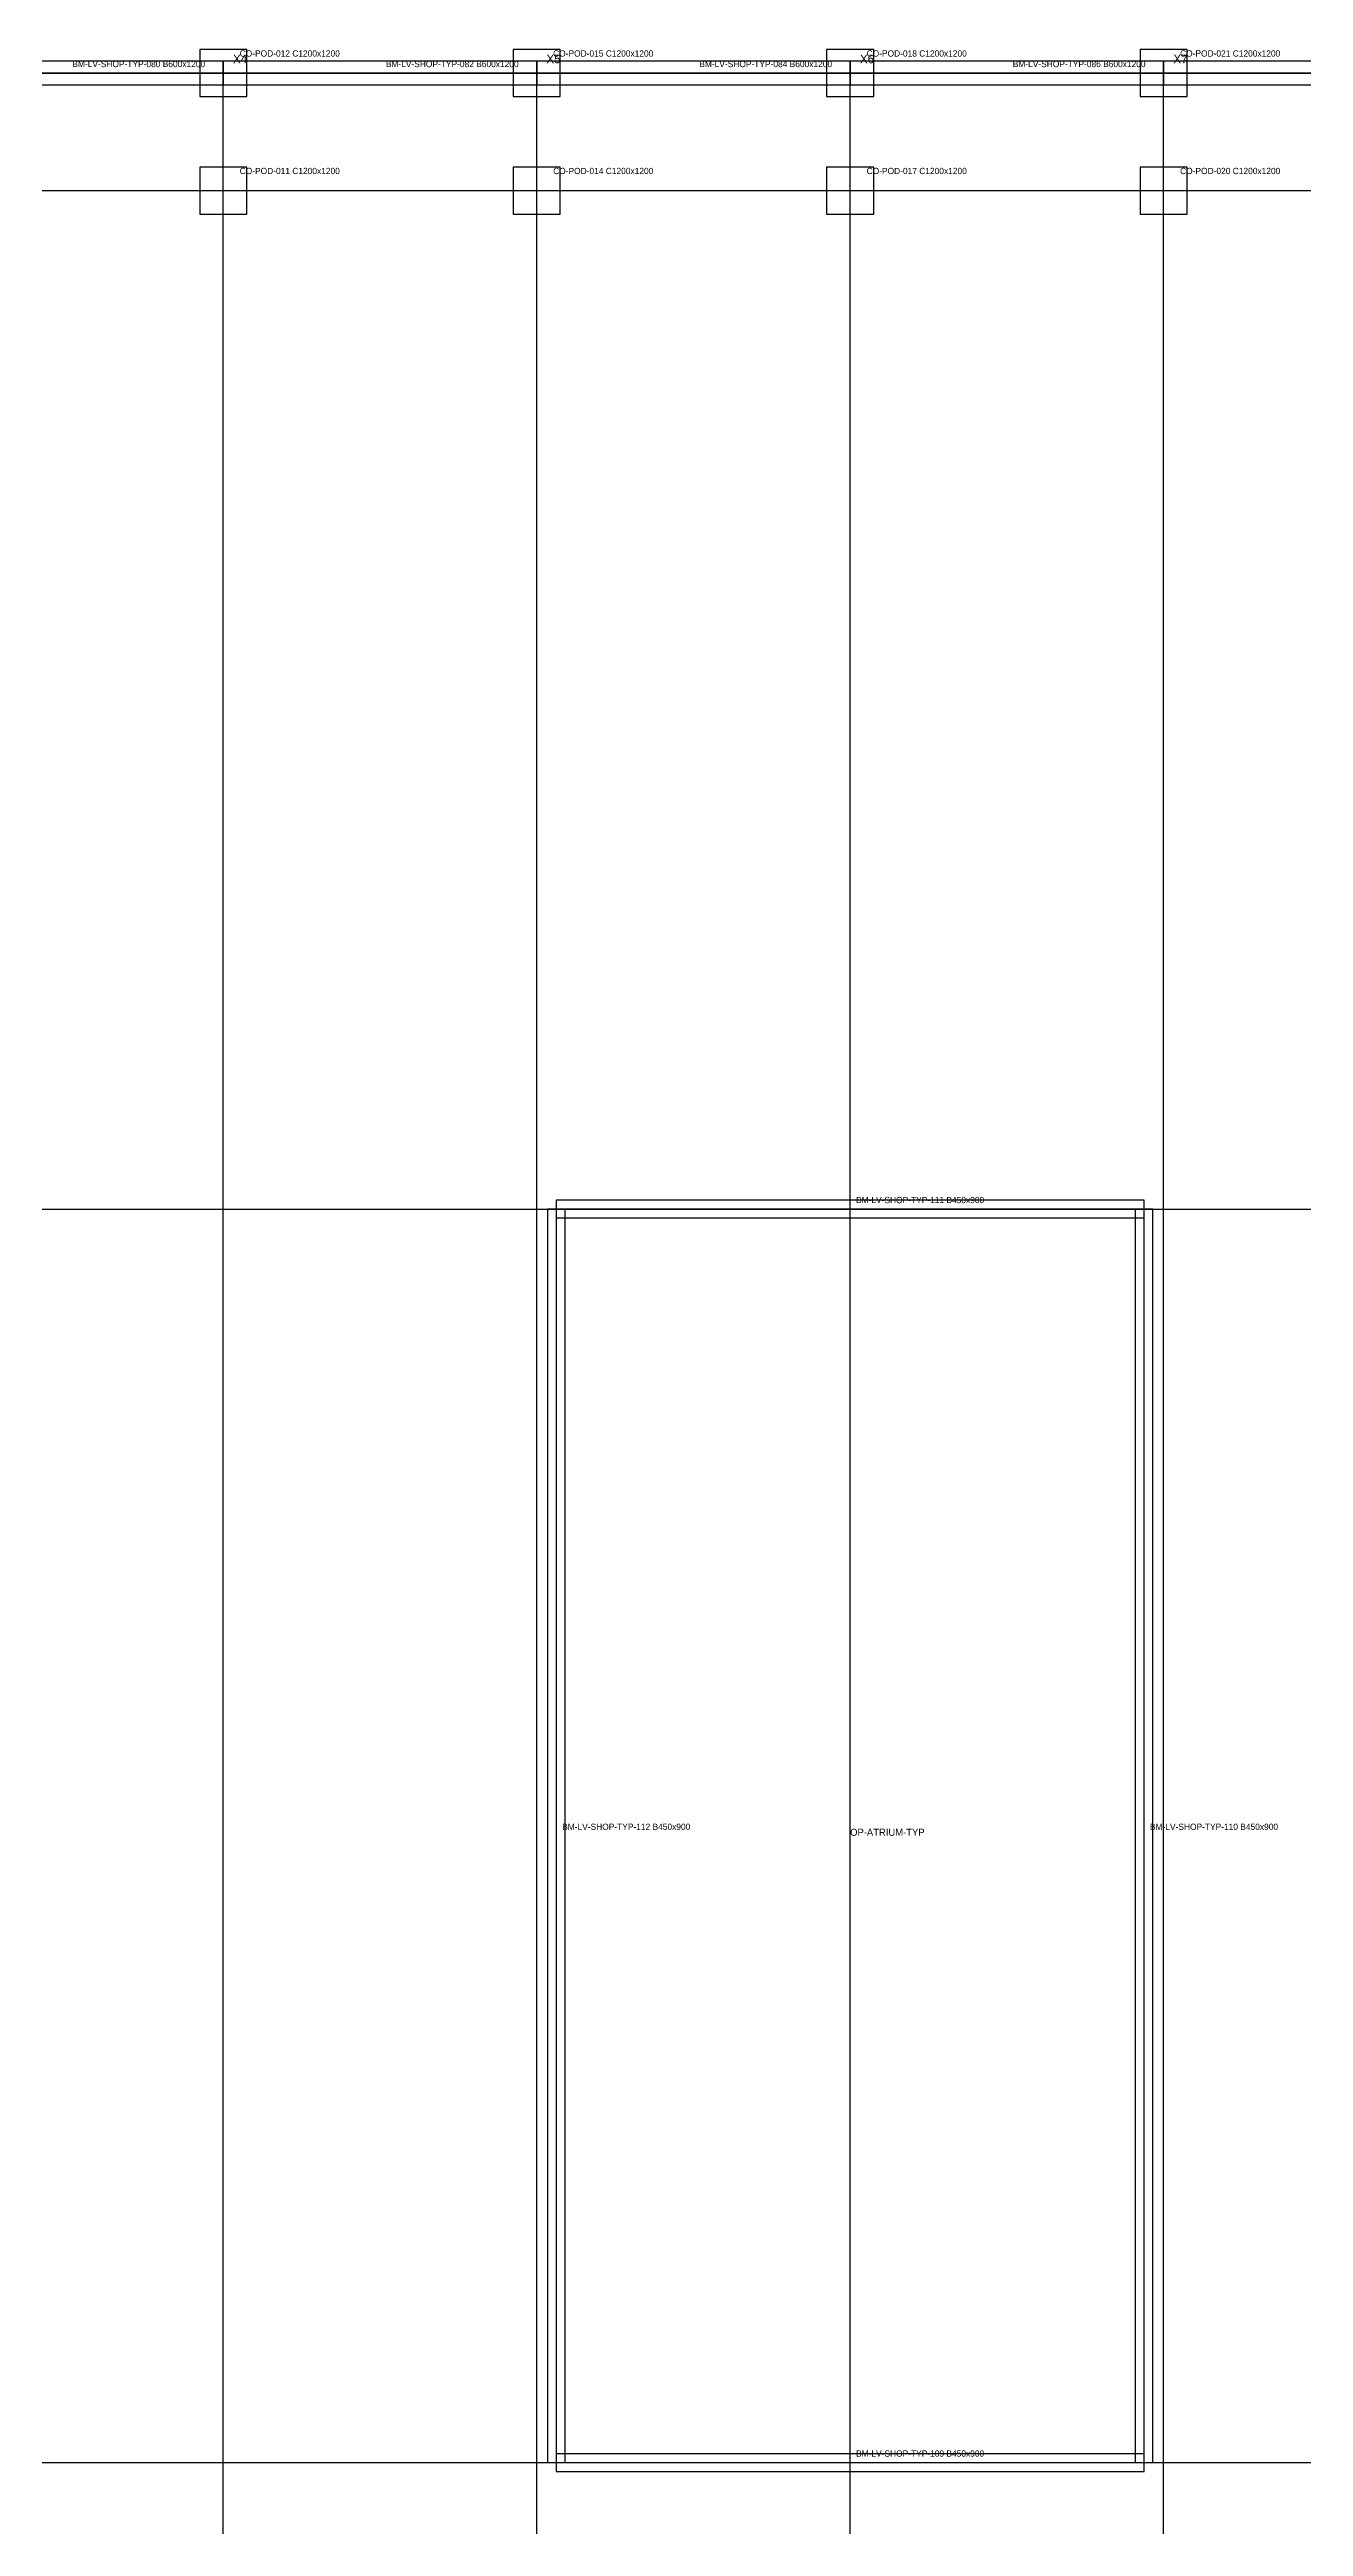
# Model space of a CAD drawing. Header units: millimetres. Extents: x -600 to 226982, y -254450 to 109948.
# Drawn here: x 31568 to 63568, y -87632 to -24400 of the extents above; entities that cross this region are included whole.
import ezdxf

# ---------------------------------------------------------------- set-up
doc = ezdxf.new("R2010")
doc.units = ezdxf.units.MM
for name, color, linetype in [('LV-SHOP-TYP_BEAM', 5, 'Continuous'), ('LV-SHOP-TYP_COLUMN', 1, 'Continuous'), ('LV-SHOP-TYP_GRID', 8, 'Continuous'), ('LV-SHOP-TYP_KEEP_OUT', 4, 'Continuous'), ('LV-SHOP-TYP_OPENING', 2, 'Continuous'), ('LV-SHOP-TYP_SLAB', 7, 'Continuous'), ('TEXT', 7, 'Continuous')]:
    doc.layers.add(name, color=color, linetype=linetype)

msp = doc.modelspace()

# ---------------------------------------------------------------- linework, layer by layer
at = {"layer": 'LV-SHOP-TYP_BEAM'}
for points in [[(28000, -24700), (28000, -25300), (36000, -25300), (36000, -24700), (28000, -24700)], [(36000, -24700), (36000, -25300), (44000, -25300), (44000, -24700), (36000, -24700)], [(44000, -24700), (44000, -25300), (52000, -25300), (52000, -24700), (44000, -24700)], [(52000, -24700), (52000, -25300), (60000, -25300), (60000, -24700), (52000, -24700)], [(60000, -24700), (60000, -25300), (68000, -25300), (68000, -24700), (60000, -24700)], [(44725, -54000), (44275, -54000), (44275, -86000), (44725, -86000), (44725, -54000)], [(59500, -54225), (59500, -53775), (44500, -53775), (44500, -54225), (59500, -54225)], [(59275, -86000), (59725, -86000), (59725, -54000), (59275, -54000), (59275, -86000)], [(44500, -85775), (44500, -86225), (59500, -86225), (59500, -85775), (44500, -85775)]]:
    msp.add_lwpolyline(points, close=True, dxfattribs=at)
at = {"layer": 'LV-SHOP-TYP_COLUMN'}
for points in [[(35400, -25600), (36600, -25600), (36600, -24400), (35400, -24400), (35400, -25600)], [(43400, -25600), (44600, -25600), (44600, -24400), (43400, -24400), (43400, -25600)], [(51400, -25600), (52600, -25600), (52600, -24400), (51400, -24400), (51400, -25600)], [(59400, -25600), (60600, -25600), (60600, -24400), (59400, -24400), (59400, -25600)], [(35400, -28600), (36600, -28600), (36600, -27400), (35400, -27400), (35400, -28600)], [(43400, -28600), (44600, -28600), (44600, -27400), (43400, -27400), (43400, -28600)], [(51400, -28600), (52600, -28600), (52600, -27400), (51400, -27400), (51400, -28600)], [(59400, -28600), (60600, -28600), (60600, -27400), (59400, -27400), (59400, -28600)]]:
    msp.add_lwpolyline(points, close=True, dxfattribs=at)
at = {"layer": 'LV-SHOP-TYP_GRID'}
for points in [[(0, -25000), (104000, -25000)], [(36000, -127000), (36000, -25000)], [(44000, -127000), (44000, -25000)], [(52000, -127000), (52000, -25000)], [(60000, -127000), (60000, -25000)], [(0, -28000), (104000, -28000)], [(0, -54000), (104000, -54000)], [(0, -86000), (104000, -86000)]]:
    msp.add_lwpolyline(points, dxfattribs=at)
at = {"layer": 'LV-SHOP-TYP_KEEP_OUT'}
for points in [[(0, -28000), (104000, -28000), (104000, -25000), (0, -25000), (0, -28000)], [(44500, -86000), (59500, -86000), (59500, -54000), (44500, -54000), (44500, -86000)]]:
    msp.add_lwpolyline(points, close=True, dxfattribs=at)
at = {"layer": 'LV-SHOP-TYP_OPENING'}
msp.add_lwpolyline([(44500, -86000), (59500, -86000), (59500, -54000), (44500, -54000), (44500, -86000)], close=True, dxfattribs=at)
at = {"layer": 'LV-SHOP-TYP_SLAB'}
msp.add_lwpolyline([(0, -127000), (104000, -127000), (104000, -25000), (0, -25000), (0, -127000)], close=True, dxfattribs=at)

# ---------------------------------------------------------------- texts
at = {"layer": 'TEXT'}
for s, height, p in [('X4', 220, (36250, -24750)), ('CO-POD-012 C1200x1200', 160, (36420, -24580)), ('X5', 220, (44250, -24750)), ('CO-POD-015 C1200x1200', 160, (44420, -24580)), ('X6', 220, (52250, -24750)), ('CO-POD-018 C1200x1200', 160, (52420, -24580)), ('X7', 220, (60250, -24750)), ('CO-POD-021 C1200x1200', 160, (60420, -24580)), ('BM-LV-SHOP-TYP-080 B600x1200', 160, (32150, -24850)), ('BM-LV-SHOP-TYP-082 B600x1200', 160, (40150, -24850)), ('BM-LV-SHOP-TYP-084 B600x1200', 160, (48150, -24850)), ('BM-LV-SHOP-TYP-086 B600x1200', 160, (56150, -24850)), ('CO-POD-011 C1200x1200', 160, (36420, -27580)), ('CO-POD-014 C1200x1200', 160, (44420, -27580)), ('CO-POD-017 C1200x1200', 160, (52420, -27580)), ('CO-POD-020 C1200x1200', 160, (60420, -27580)), ('BM-LV-SHOP-TYP-111 B450x900', 160, (52150, -53850)), ('BM-LV-SHOP-TYP-112 B450x900', 160, (44650, -69850)), ('OP-ATRIUM-TYP', 180, (52000, -70000)), ('BM-LV-SHOP-TYP-110 B450x900', 160, (59650, -69850)), ('BM-LV-SHOP-TYP-109 B450x900', 160, (52150, -85850))]:
    msp.add_text(s, height=height, dxfattribs=at).set_placement(p)

doc.saveas('drawing.dxf')
